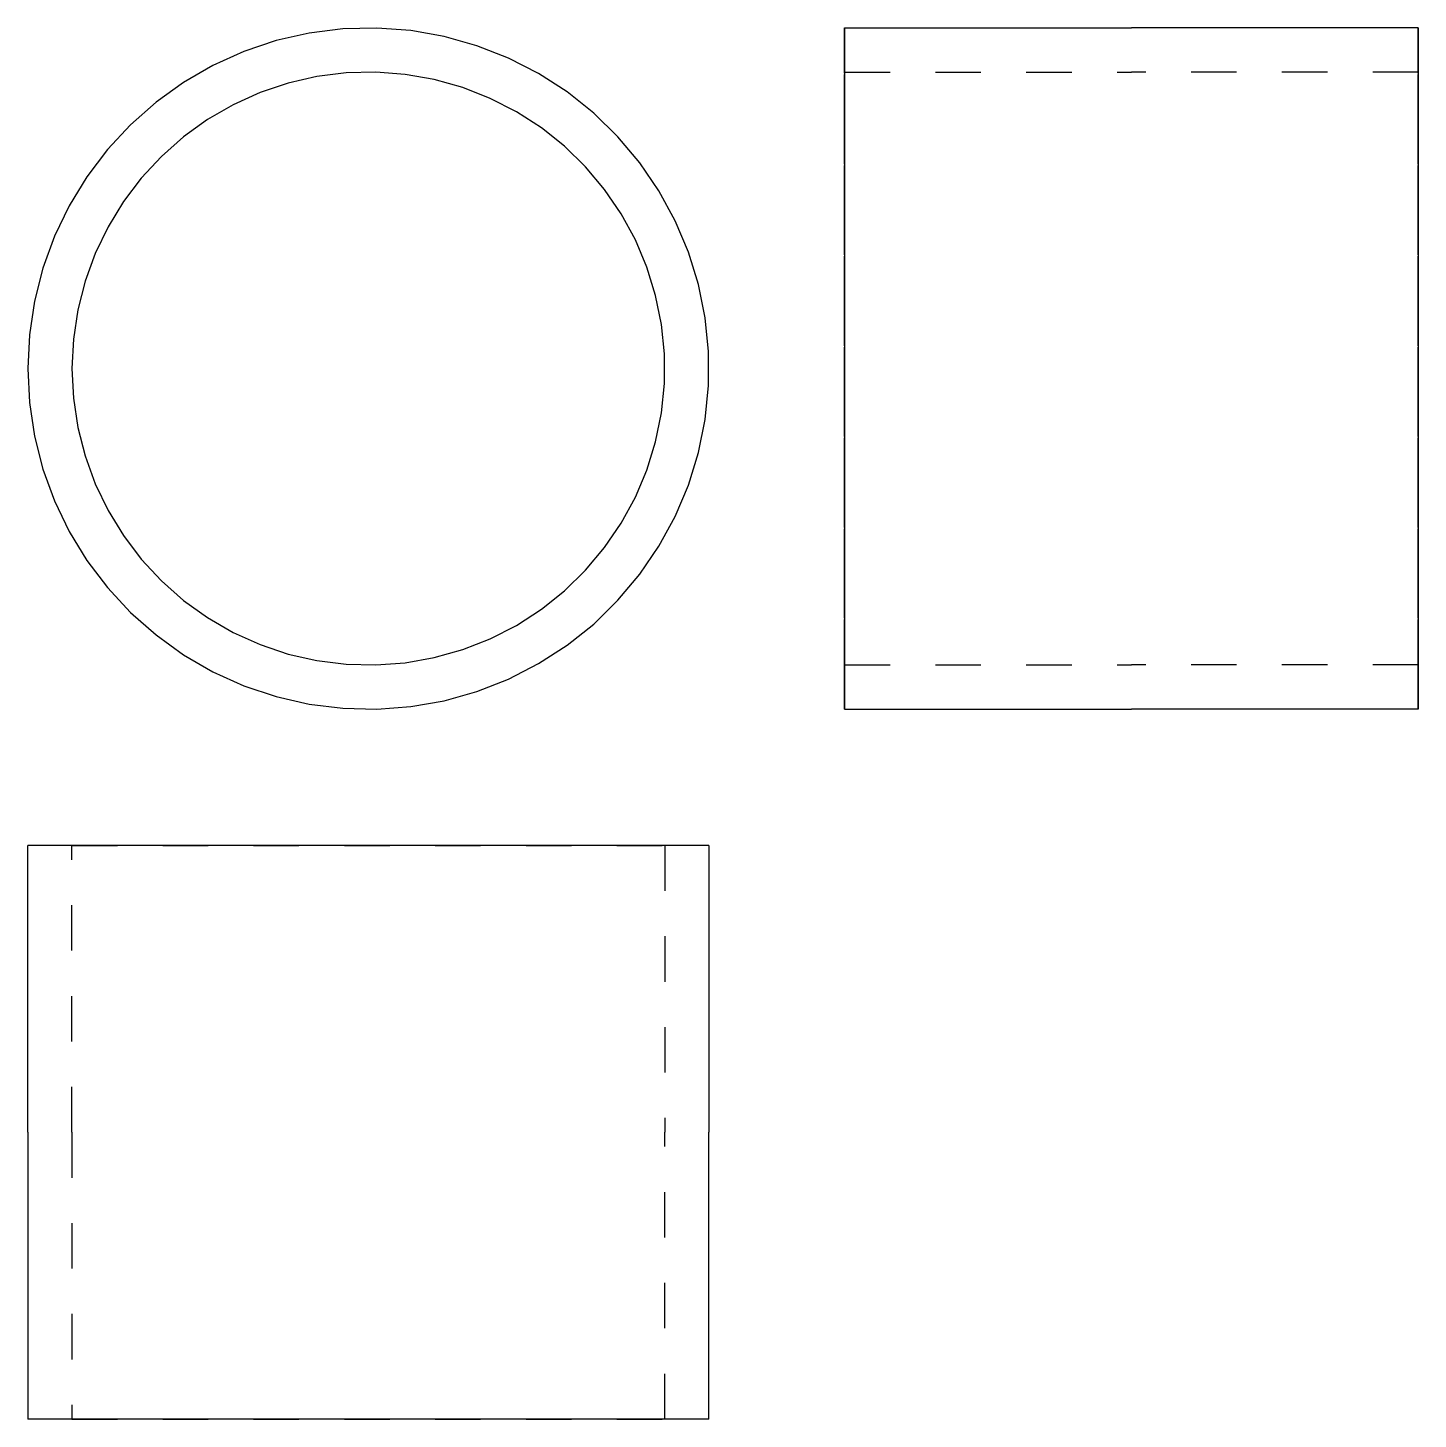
# Model space of a CAD drawing. Extents: x 0 to 3.06, y 0 to 3.06.
import ezdxf

# ---------------------------------------------------------------- set-up
doc = ezdxf.new("R2010")
doc.units = 0
doc.linetypes.add('HIDDEN', pattern=[0.075, 0.050025, -0.024975])
for name, color, linetype in [('FRONT', 7, 'CONTINUOUS'), ('LEFT', 7, 'CONTINUOUS'), ('LEFT_HID', 7, 'HIDDEN'), ('TOP', 7, 'CONTINUOUS'), ('TOP_HID', 7, 'HIDDEN')]:
    doc.layers.add(name, color=color, linetype=linetype)

msp = doc.modelspace()

# ---------------------------------------------------------------- linework, layer by layer
at = {"layer": 'FRONT'}
for p, q in [((0.54687, 3.034893), (0.475994, 3.01108)), ((0.619764, 3.051531), (0.54687, 3.034893)), ((0.693952, 3.060828), (0.619764, 3.051531)), ((0.768698, 3.062692), (0.693952, 3.060828)), ((0.843258, 3.057104), (0.768698, 3.062692)), ((0.916891, 3.044121), (0.843258, 3.057104)), ((0.988865, 3.02387), (0.916891, 3.044121)), ((0.475994, 3.01108), (0.407842, 2.980329)), ((1.058465, 2.996554), (0.988865, 3.02387)), ((0.407842, 2.980329), (0.34309, 2.942944)), ((1.125, 2.962444), (1.058465, 2.996554)), ((0.34309, 2.942944), (0.282383, 2.899298)), ((0.573212, 2.941265), (0.511528, 2.92054)), ((0.636653, 2.955745), (0.573212, 2.941265)), ((0.701221, 2.963836), (0.636653, 2.955745)), ((0.766273, 2.965459), (0.701221, 2.963836)), ((0.831164, 2.960596), (0.766273, 2.965459)), ((0.895248, 2.949296), (0.831164, 2.960596)), ((0.957888, 2.931672), (0.895248, 2.949296)), ((1.187808, 2.921878), (1.125, 2.962444)), ((0.511528, 2.92054), (0.452214, 2.893777)), ((1.018462, 2.907898), (0.957888, 2.931672)), ((1.246264, 2.875261), (1.187808, 2.921878)), ((0.282383, 2.899298), (0.226322, 2.849825)), ((0.452214, 2.893777), (0.39586, 2.861241)), ((1.076368, 2.878211), (1.018462, 2.907898)), ((0.226322, 2.849825), (0.175467, 2.795015)), ((0.39586, 2.861241), (0.343025, 2.823255)), ((1.131031, 2.842907), (1.076368, 2.878211)), ((1.299789, 2.823054), (1.246264, 2.875261)), ((0.343025, 2.823255), (0.294235, 2.780197)), ((1.181907, 2.802335), (1.131031, 2.842907)), ((1.347849, 2.765778), (1.299789, 2.823054)), ((0.175467, 2.795015), (0.130321, 2.735415)), ((1.22849, 2.756899), (1.181907, 2.802335)), ((0.294235, 2.780197), (0.249975, 2.732496)), ((1.270318, 2.70705), (1.22849, 2.756899)), ((1.389968, 2.704001), (1.347849, 2.765778)), ((0.130321, 2.735415), (0.091334, 2.671615)), ((0.249975, 2.732496), (0.210684, 2.680625)), ((1.306974, 2.653285), (1.270318, 2.70705)), ((1.425727, 2.638338), (1.389968, 2.704001)), ((0.091334, 2.671615), (0.058893, 2.604251)), ((0.210684, 2.680625), (0.176752, 2.625099)), ((1.338096, 2.596137), (1.306974, 2.653285)), ((1.454769, 2.56944), (1.425727, 2.638338)), ((0.058893, 2.604251), (0.03332, 2.533991)), ((0.176752, 2.625099), (0.148519, 2.56647)), ((1.363372, 2.536174), (1.338096, 2.596137)), ((0.148519, 2.56647), (0.126262, 2.505322)), ((1.476808, 2.497993), (1.454769, 2.56944)), ((0.03332, 2.533991), (0.014871, 2.461534)), ((1.382552, 2.473992), (1.363372, 2.536174)), ((0.126262, 2.505322), (0.110205, 2.442262)), ((1.491623, 2.424706), (1.476808, 2.497993)), ((0.014871, 2.461534), (0.003727, 2.387601)), ((1.395446, 2.41021), (1.382552, 2.473992)), ((0.110205, 2.442262), (0.100507, 2.377916)), ((1.499068, 2.350309), (1.491623, 2.424706)), ((1.401925, 2.345461), (1.395446, 2.41021)), ((0.003727, 2.387601), (0, 2.312925)), ((0.100507, 2.377916), (0.097263, 2.312925)), ((1.401925, 2.280389), (1.401925, 2.345461)), ((1.499068, 2.27554), (1.499068, 2.350309)), ((0, 2.312925), (0.003727, 2.238249)), ((0.097263, 2.312925), (0.100507, 2.247933)), ((1.395446, 2.215639), (1.401925, 2.280389)), ((1.491623, 2.201143), (1.499068, 2.27554)), ((0.003727, 2.238249), (0.014871, 2.164315)), ((0.100507, 2.247933), (0.110205, 2.183587)), ((1.382552, 2.151857), (1.395446, 2.215639)), ((0.110205, 2.183587), (0.126262, 2.120527)), ((1.476808, 2.127857), (1.491623, 2.201143)), ((0.014871, 2.164315), (0.03332, 2.091858)), ((1.363372, 2.089676), (1.382552, 2.151857)), ((0.126262, 2.120527), (0.148519, 2.059379)), ((1.454769, 2.05641), (1.476808, 2.127857)), ((0.03332, 2.091858), (0.058893, 2.021599)), ((1.338096, 2.029713), (1.363372, 2.089676)), ((0.148519, 2.059379), (0.176752, 2.000751)), ((1.425727, 1.987512), (1.454769, 2.05641)), ((1.306974, 1.972565), (1.338096, 2.029713)), ((0.058893, 2.021599), (0.091334, 1.954234)), ((0.176752, 2.000751), (0.210684, 1.945225)), ((1.270318, 1.918799), (1.306974, 1.972565)), ((1.389968, 1.921848), (1.425727, 1.987512)), ((0.091334, 1.954234), (0.130321, 1.890435)), ((0.210684, 1.945225), (0.249975, 1.893354)), ((1.22849, 1.868951), (1.270318, 1.918799)), ((1.347849, 1.860071), (1.389968, 1.921848)), ((0.130321, 1.890435), (0.175467, 1.830834)), ((0.249975, 1.893354), (0.294235, 1.845652)), ((1.181907, 1.823515), (1.22849, 1.868951)), ((0.294235, 1.845652), (0.343025, 1.802595)), ((1.299789, 1.802795), (1.347849, 1.860071)), ((0.175467, 1.830834), (0.226322, 1.776025)), ((1.131031, 1.782943), (1.181907, 1.823515)), ((0.343025, 1.802595), (0.39586, 1.764609)), ((1.076368, 1.747638), (1.131031, 1.782943)), ((1.246264, 1.750589), (1.299789, 1.802795)), ((0.226322, 1.776025), (0.282383, 1.726551)), ((0.39586, 1.764609), (0.452214, 1.732073)), ((1.018462, 1.717951), (1.076368, 1.747638)), ((1.187808, 1.703971), (1.246264, 1.750589)), ((0.282383, 1.726551), (0.34309, 1.682905)), ((0.452214, 1.732073), (0.511528, 1.705309)), ((0.957888, 1.694178), (1.018462, 1.717951)), ((0.511528, 1.705309), (0.573212, 1.684584)), ((0.895248, 1.676553), (0.957888, 1.694178)), ((1.125, 1.663406), (1.187808, 1.703971)), ((0.34309, 1.682905), (0.407842, 1.645521)), ((0.573212, 1.684584), (0.636653, 1.670104)), ((0.636653, 1.670104), (0.701221, 1.662013)), ((0.701221, 1.662013), (0.766273, 1.660391)), ((0.766273, 1.660391), (0.831164, 1.665254)), ((0.831164, 1.665254), (0.895248, 1.676553)), ((1.058465, 1.629295), (1.125, 1.663406)), ((0.407842, 1.645521), (0.475994, 1.614769)), ((0.988865, 1.601979), (1.058465, 1.629295)), ((0.475994, 1.614769), (0.54687, 1.590957)), ((0.916891, 1.581729), (0.988865, 1.601979)), ((0.54687, 1.590957), (0.619764, 1.574319)), ((0.619764, 1.574319), (0.693952, 1.565022)), ((0.693952, 1.565022), (0.768698, 1.563158)), ((0.768698, 1.563158), (0.843258, 1.568745)), ((0.843258, 1.568745), (0.916891, 1.581729))]:
    msp.add_line(p, q, dxfattribs=at)
at = {"layer": 'LEFT'}
for p, q in [((1.799068, 3.063158), (1.799068, 2.313158)), ((1.799068, 3.063158), (2.430647, 3.063158)), ((3.062226, 3.063158), (2.430647, 3.063158)), ((3.062226, 3.063158), (3.062226, 2.313158)), ((1.799068, 2.313158), (1.799068, 1.563158)), ((3.062226, 2.313158), (3.062226, 1.563158)), ((1.799068, 1.563158), (2.430647, 1.563158)), ((3.062226, 1.563158), (2.430647, 1.563158))]:
    msp.add_line(p, q, dxfattribs=at)
at = {"layer": 'LEFT_HID', "linetype": 'HIDDEN'}
for p, q in [((1.799068, 1.563158), (1.799068, 3.063158)), ((3.062226, 1.563158), (3.062226, 3.063158)), ((1.799068, 1.660421), (1.799068, 2.965895)), ((1.799068, 2.965895), (1.799068, 2.313158)), ((1.799068, 2.965895), (2.430647, 2.965895)), ((3.062226, 2.965895), (2.430647, 2.965895)), ((3.062226, 1.660421), (3.062226, 2.965895)), ((3.062226, 2.965895), (3.062226, 2.313158)), ((1.799068, 2.313158), (1.799068, 1.660421)), ((3.062226, 2.313158), (3.062226, 1.660421)), ((1.799068, 1.660421), (2.430647, 1.660421)), ((3.062226, 1.660421), (2.430647, 1.660421))]:
    msp.add_line(p, q, dxfattribs=at)
at = {"layer": 'TOP'}
for p, q in [((0, 0.631579), (0, 1.263158)), ((1.5, 1.263158), (0, 1.263158)), ((1.5, 1.263158), (1.5, 0.631579)), ((0, 0.631579), (0, 0)), ((1.5, 0), (1.5, 0.631579)), ((1.5, 0), (0, 0))]:
    msp.add_line(p, q, dxfattribs=at)
at = {"layer": 'TOP_HID', "linetype": 'HIDDEN'}
for p, q in [((0.097263, 1.263158), (1.402737, 1.263158)), ((1.402737, 1.263158), (0.097263, 1.263158)), ((0.097263, 0.631579), (0.097263, 1.263158)), ((1.402737, 1.263158), (1.402737, 0.631579)), ((0.097263, 0.631579), (0.097263, 0)), ((1.402737, 0), (1.402737, 0.631579)), ((0.097263, 0), (1.402737, 0)), ((1.402737, 0), (0.097263, 0))]:
    msp.add_line(p, q, dxfattribs=at)

doc.saveas('drawing.dxf')
